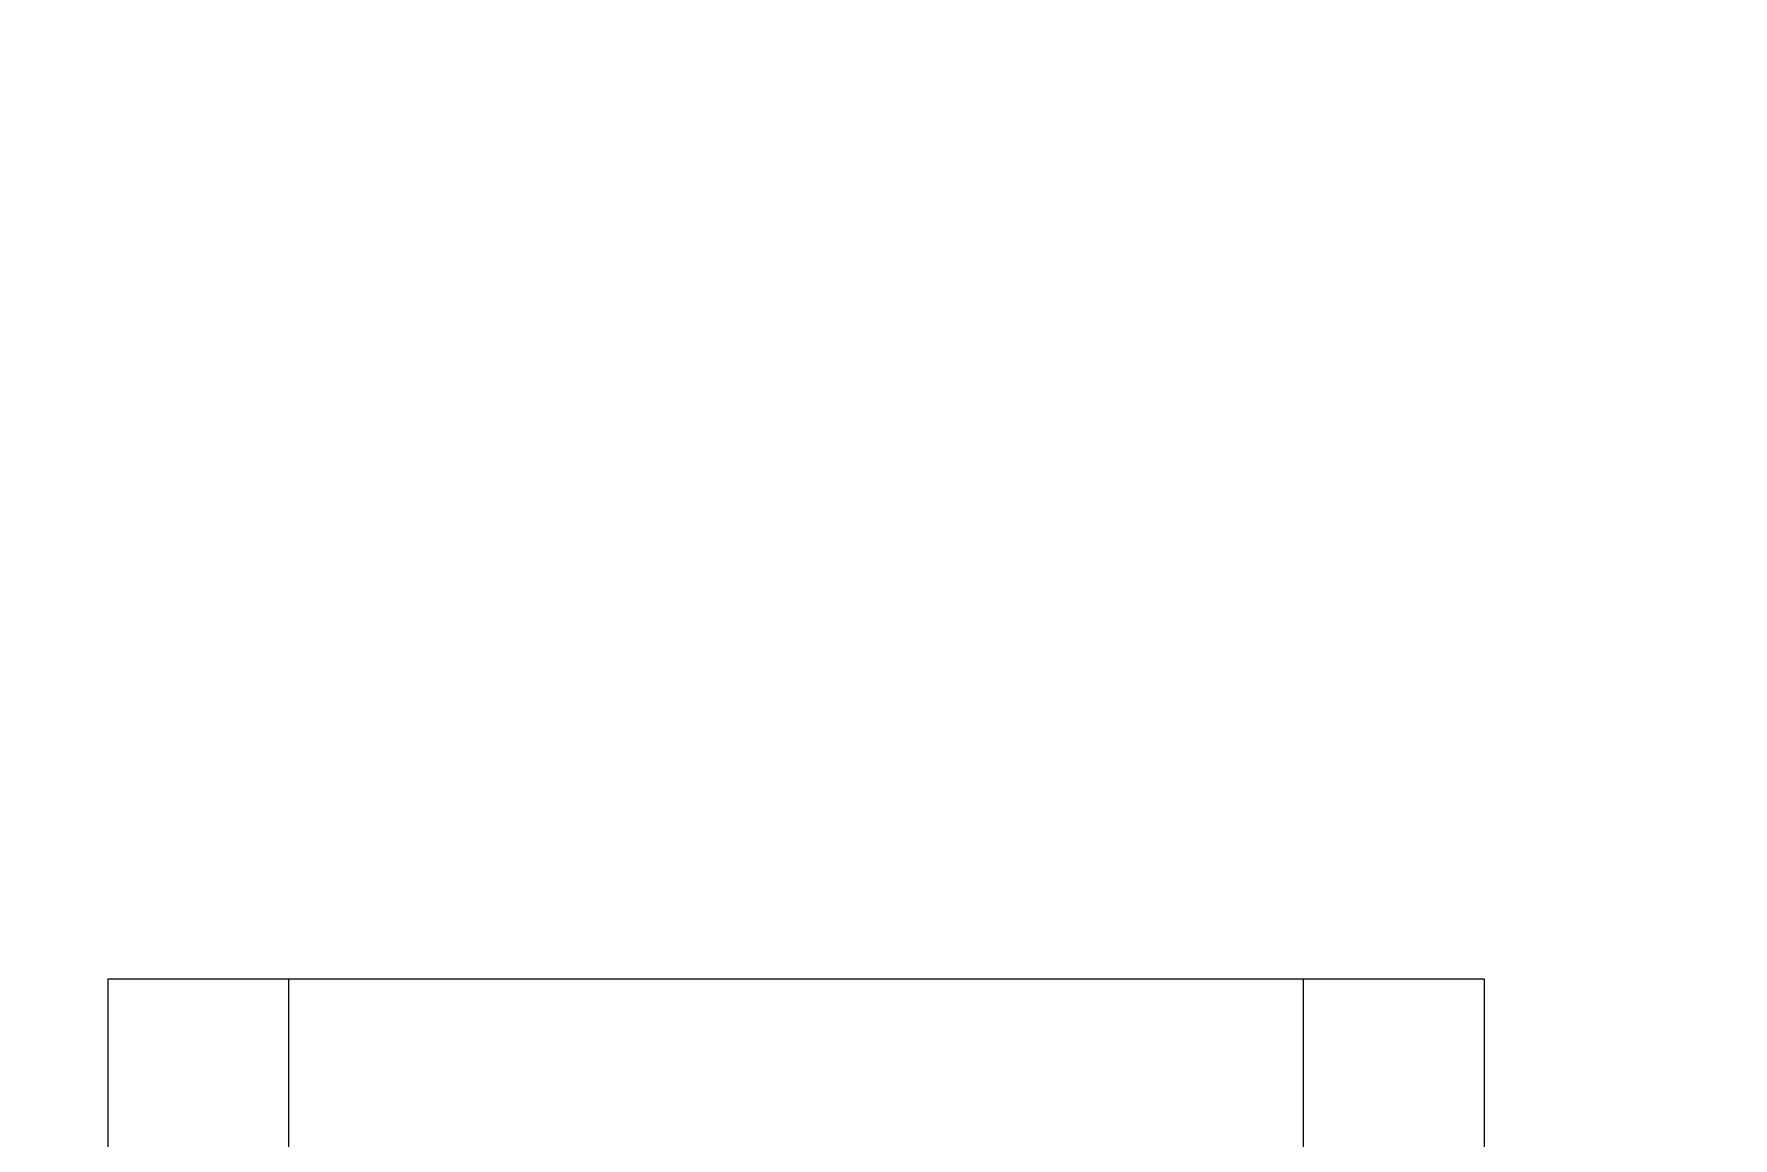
# Model space of a CAD drawing. Header units: inches. Extents: x -10205 to 13964, y -460 to 30702.
# Drawn here: x -3663.76 to -3657.9, y 12081.14 to 12084.95 of the extents above; entities that cross this region are included whole.
import ezdxf

# ---------------------------------------------------------------- set-up
doc = ezdxf.new("R2010")
doc.units = ezdxf.units.IN
doc.header["$MEASUREMENT"] = 0
for name, color, linetype, lineweight in [('0-1', 7, 'Continuous', 5), ('A-WALL-5', 130, 'Continuous', 25), ('A-WALL-6', 7, 'Continuous', 9), ('A-WALL-PATT-5', 111, 'Continuous', 9)]:
    doc.layers.add(name, color=color, linetype=linetype, lineweight=lineweight)

# ---------------------------------------------------------------- blocks, each defined once
blk = doc.blocks.new('1750 Ox - Unit Layouts_rvt-1-SITE PLAN - CAD FILE')
at = {"layer": 'A-WALL-5'}
for p, q in [((-3663.5098, 12081.6894), (-3663.5098, 12042.8394)), ((-3658.7598, 12081.6894), (-3663.5098, 12081.6894)), ((-3658.7598, 12042.8394), (-3658.7598, 12081.6894))]:
    blk.add_line(p, q, dxfattribs=at)
at = {"layer": 'A-WALL-6'}
for p, q in [((-3662.8848, 12041.0894), (-3662.8848, 12081.6894)), ((-3659.3848, 12041.0894), (-3659.3848, 12081.6894))]:
    blk.add_line(p, q, dxfattribs=at)

msp = doc.modelspace()

# ---------------------------------------------------------------- hatches: boundary and pattern name
at = {"layer": 'A-WALL-PATT-5'}
h = msp.add_hatch(dxfattribs=at)
h.set_pattern_fill('FP_4', color=256, style=0, pattern_type=2)
h.set_pattern_definition([(216.87, (12.795, 31.987), (95.9612857, 63.9749714), [15.994, -143.942]), (206.565, (31.987, 22.391), (-31.986981, -31.986924), [35.763, -35.763]), (198.435, (31.987, 6.397), (-63.974746, -31.987128), [20.231, -80.922])])
h.paths.add_polyline_path([(-2369.3112, 12080.5894), (-2319.5362, 12080.5894), (-2319.5362, 12086.0894), (-2369.3112, 12086.0894)], flags=0)
h.paths.add_polyline_path([(-2100.3237, 12080.5894), (-2100.3237, 12086.0894), (-2138.9112, 12086.0894), (-2138.9112, 12080.5894), (-2102.7237, 12080.5894)], flags=0)
h.paths.add_polyline_path([(-2214.9612, 12080.5894), (-2214.9612, 12086.0894), (-2281.5112, 12086.0894), (-2281.5112, 12080.5894), (-2278.4348, 12080.5894), (-2278.4348, 12080.6894), (-2274.9348, 12080.6894), (-2274.9156, 12080.5894), (-2271.6214, 12080.5894)], flags=0)
h.paths.add_polyline_path([(-2791.3362, 12080.5894), (-2791.3362, 12086.0894), (-2868.5112, 12086.0894), (-2868.5112, 12080.5894), (-2794.1848, 12080.5894)], flags=0)
h.paths.add_polyline_path([(-2714.5362, 12080.5894), (-2714.5362, 12086.0894), (-2753.3112, 12086.0894), (-2753.3112, 12080.5894)], flags=0)
h.paths.add_polyline_path([(-3094.1112, 12080.5894), (-3021.7362, 12080.5894), (-3021.7362, 12086.0894), (-3094.1112, 12086.0894)], flags=0)
h.paths.add_polyline_path([(-2633.0987, 12080.5894), (-2612.8612, 12080.5894), (-2612.8612, 12086.0894), (-2676.5112, 12086.0894), (-2676.5112, 12080.5894), (-2633.1841, 12080.5894)], flags=0)
h.paths.add_polyline_path([(-3180.1362, 12080.5894), (-3180.1362, 12086.0894), (-3214.1112, 12086.0894), (-3214.1112, 12080.5894), (-3192.6872, 12080.5894)], flags=0)
h.paths.add_polyline_path([(-3422.1237, 12080.5894), (-3405.7362, 12080.5894), (-3405.7362, 12086.0894), (-3444.5112, 12086.0894), (-3444.5112, 12080.5894), (-3422.7487, 12080.5894)], flags=0)
h.paths.add_polyline_path([(-2455.0487, 12080.5894), (-2450.9237, 12080.5894), (-2447.0487, 12084.4644), (-2447.0487, 12080.5894), (-2407.3362, 12080.5894), (-2407.3362, 12086.0894), (-2572.8612, 12086.0894), (-2572.8612, 12080.5894), (-2559.9987, 12080.5894), (-2559.9987, 12084.4644), (-2556.1237, 12080.5894), (-2482.6232, 12080.5894)], flags=0)
h.paths.add_polyline_path([(-3252.1362, 12080.5894), (-3252.1362, 12086.0894), (-3367.7112, 12086.0894), (-3367.7112, 12080.5894), (-3335.352, 12080.5894), (-3335.352, 12081.0644), (-3307.352, 12081.0644), (-3307.352, 12080.5894), (-3273.6683, 12080.5894)], flags=0)
h.paths.add_polyline_path([(-3801.9862, 12080.5894), (-3751.1487, 12080.5894), (-3751.1487, 12086.0894), (-3822.7237, 12086.0894), (-3822.7237, 12080.5894), (-3819.9938, 12080.5894)], flags=0)
h.paths.add_polyline_path([(-3132.1362, 12080.5894), (-3132.1362, 12086.0894), (-3142.1112, 12086.0894), (-3142.1112, 12080.5894), (-3134.1237, 12080.5894)], flags=0)
h.paths.add_polyline_path([(-3482.5362, 12080.5894), (-3482.5362, 12086.0894), (-3674.9112, 12086.0894), (-3674.9112, 12080.5894), (-3657.7598, 12080.5894), (-3657.7598, 12081.0644), (-3629.7598, 12081.0644), (-3629.7598, 12080.5894), (-3521.1616, 12080.5894)], flags=0)
h.paths.add_polyline_path([(-2983.7112, 12080.5894), (-2964.3737, 12080.5894), (-2964.3737, 12081.0644), (-2936.3737, 12081.0644), (-2936.3737, 12080.5894), (-2906.5362, 12080.5894), (-2906.5362, 12086.0894), (-2983.7112, 12086.0894)], flags=0)
h.paths.add_polyline_path([(-3713.1237, 12080.5894), (-3712.9362, 12080.5894), (-3712.9362, 12086.0894), (-3713.1237, 12086.0894), (-3713.1237, 12085.0894)], flags=0)

# ---------------------------------------------------------------- block references
at = {"layer": '0-1'}
msp.add_blockref('1750 Ox - Unit Layouts_rvt-1-SITE PLAN - CAD FILE', (0, 0), dxfattribs=at)

doc.saveas('drawing.dxf')
